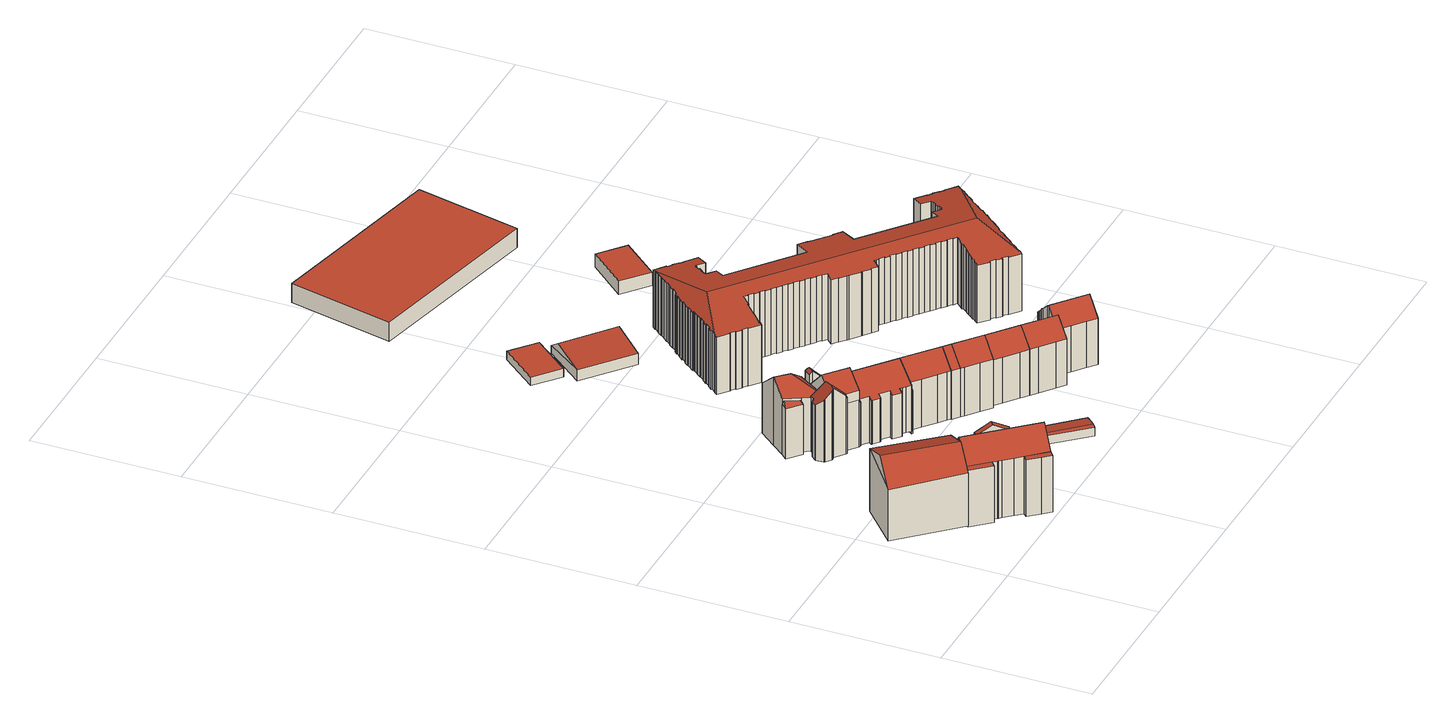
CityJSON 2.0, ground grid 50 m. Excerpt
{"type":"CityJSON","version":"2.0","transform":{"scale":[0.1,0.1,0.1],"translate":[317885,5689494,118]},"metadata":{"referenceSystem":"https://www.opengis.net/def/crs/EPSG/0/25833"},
"CityObjects":{
"building1":{"type":"Building","attributes":{"Dachtyp_tdc":"tdcGableRoof","Gemeindeschluessel":14713000,"Dachneigung":20.04,"QualitaetDacherkennung":36,"Geometrietyp2DReferenz":"3000","function":"31001_9998","roofType":"3100","measuredHeight":26.09},"geometry":[{"type":"MultiSurface","lod":"2","boundaries":[[[0,1,2,3]],[[1,4,5,2]],[[4,6,7,5]],[[6,0,3,7]],[[4,1,8]],[[0,6,9]],[[1,0,9,8]],[[6,4,8,9]],[[3,2,5,7]]],"semantics":{"surfaces":[{"type":"WallSurface"},{"type":"RoofSurface"},{"type":"GroundSurface"}],"values":[0,0,0,0,0,0,1,1,2]}}]},
"building2":{"type":"Building","attributes":{"Gemeindeschluessel":14713000,"Geometrietyp2DReferenz":"3000","function":"31001_9998","roofType":"9999"},"children":["building2-1","building2-2","building2-3","building2-4"]},
"building2-1":{"type":"BuildingPart","attributes":{"Dachtyp_tdc":"tdcGableRoof","Dachneigung":29.21,"QualitaetDacherkennung":76,"Geometrietyp2DReferenz":"3000","roofType":"3100","measuredHeight":24.08},"parents":["building2"],"geometry":[{"type":"MultiSurface","lod":"2","boundaries":[[[10,11,12,13]],[[11,14,15,16,12]],[[17,18,19,20,21]],[[18,22,23,19]],[[22,10,13,23]],[[24,25,26,27,28]],[[29,30,24,28,14]],[[10,30,29,11]],[[22,25,24,30,10]],[[11,29,14]],[[17,27,26,18]],[[14,28,27,17]],[[18,26,25,22]],[[13,12,16,20,19,23]],[[21,15,14,17]],[[21,20,16,15]]],"semantics":{"surfaces":[{"type":"WallSurface"},{"type":"RoofSurface"},{"type":"GroundSurface"},{"type":"ClosureSurface"}],"values":[0,0,0,0,0,1,1,0,0,0,0,0,0,2,0,3]}}]},
"building2-2":{"type":"BuildingPart","attributes":{"Dachtyp_tdc":"tdcPolyFlatRoof","Dachneigung":12.46,"QualitaetDacherkennung":35,"Geometrietyp2DReferenz":"3000","roofType":"2100","measuredHeight":20.71},"parents":["building2"],"geometry":[{"type":"MultiSurface","lod":"2","boundaries":[[[31,32,33,34,35]],[[36,37,38,39,40]],[[37,31,35,38]],[[37,36,32,31]],[[35,34,39,38]],[[40,33,32,36]],[[40,39,34,33]]],"semantics":{"surfaces":[{"type":"WallSurface"},{"type":"RoofSurface"},{"type":"GroundSurface"},{"type":"ClosureSurface"}],"values":[0,0,0,1,2,0,3]}}]},
"building2-3":{"type":"BuildingPart","attributes":{"Dachtyp_tdc":"tdcPolyFlatRoof","Dachneigung":11.98,"QualitaetDacherkennung":36,"Geometrietyp2DReferenz":"3000","roofType":"2100","measuredHeight":20.69},"parents":["building2"],"geometry":[{"type":"MultiSurface","lod":"2","boundaries":[[[41,42,43,44]],[[42,45,46,43]],[[45,47,48,49,46]],[[50,41,44,51,52]],[[50,47,45,42,41]],[[44,43,46,49,51]],[[52,48,47,50]],[[52,51,49,48]]],"semantics":{"surfaces":[{"type":"WallSurface"},{"type":"RoofSurface"},{"type":"GroundSurface"},{"type":"ClosureSurface"}],"values":[0,0,0,0,1,2,0,3]}}]},
"building2-4":{"type":"BuildingPart","attributes":{"Dachtyp_tdc":"tdcGableRoof","Dachneigung":47.07,"QualitaetDacherkennung":73,"Geometrietyp2DReferenz":"3000","roofType":"3100","measuredHeight":27.26},"parents":["building2"],"geometry":[{"type":"MultiSurface","lod":"2","boundaries":[[[53,54,55,56]],[[54,21,20,55]],[[15,57,16]],[[57,58,59,16]],[[58,60,61,59]],[[60,62,63,61]],[[62,64,65,63]],[[64,52,51,65]],[[48,66,67,49]],[[66,68,69,67]],[[68,70,71,69]],[[70,72,73,71]],[[72,40,39,73]],[[33,74,75,34]],[[74,76,77,75]],[[76,78,79,77]],[[78,53,56,79]],[[74,33,40,72,70,68,66,48,52,64]],[[64,62,60,58,57,15,21,54,53,78,76,74]],[[56,55,20,16,59,61,63,65,51,49,67,69,71,73,39,34,75,77,79]],[[15,16,20,21]],[[49,51,52,48]],[[34,39,40,33]]],"semantics":{"surfaces":[{"type":"WallSurface"},{"type":"RoofSurface"},{"type":"GroundSurface"},{"type":"ClosureSurface"}],"values":[0,0,0,0,0,0,0,0,0,0,0,0,0,0,0,0,0,1,1,2,3,3,3]}}]},
"building3":{"type":"Building","attributes":{"Gemeindeschluessel":14713000,"Geometrietyp2DReferenz":"3000","function":"31001_9998","roofType":"9999"},"children":["building3-1","building3-2","building3-3","building3-4","building3-5"]},
"building3-1":{"type":"BuildingPart","attributes":{"Dachtyp_tdc":"tdcGableRoof","Dachneigung":45.46,"QualitaetDacherkennung":42,"Geometrietyp2DReferenz":"3000","roofType":"3100","measuredHeight":21.55},"parents":["building3"],"geometry":[{"type":"MultiSurface","lod":"2","boundaries":[[[80,81,82,83]],[[81,84,85,82]],[[84,86,87,85]],[[86,88,89,87]],[[88,90,91,89]],[[90,92,93,94,91]],[[95,80,83,96,97]],[[98,92,90,88,86,84,81]],[[81,80,95,99,98]],[[83,82,85,87,89,91,94,100,101,96]],[[102,93,92,98]],[[100,94,93,102]],[[99,103,104,102,98]],[[100,102,104,101]],[[95,97,103,99]],[[97,96,101,104,103]]],"semantics":{"surfaces":[{"type":"WallSurface"},{"type":"RoofSurface"},{"type":"GroundSurface"},{"type":"ClosureSurface"}],"values":[0,0,0,0,0,0,0,1,1,2,0,3,0,3,0,3]}}]},
"building3-2":{"type":"BuildingPart","attributes":{"Dachtyp_tdc":"tdcFreeFormRoof","Dachneigung":58.81,"QualitaetDacherkennung":8,"Geometrietyp2DReferenz":"3000","roofType":"5000","measuredHeight":20.13},"parents":["building3"],"geometry":[{"type":"MultiSurface","lod":"2","boundaries":[[[105,106,107,108]],[[106,109,110,107]],[[109,111,112,110]],[[113,111,109]],[[114,113,109,106]],[[114,106,105]],[[113,114,105,111]],[[108,107,110,112]],[[108,112,111,105]]],"semantics":{"surfaces":[{"type":"WallSurface"},{"type":"RoofSurface"},{"type":"GroundSurface"},{"type":"ClosureSurface"}],"values":[0,0,0,0,1,1,1,2,3]}}]},
"building3-3":{"type":"BuildingPart","attributes":{"Dachtyp_tdc":"tdcGableRoof","Dachneigung":45.65,"QualitaetDacherkennung":56,"Geometrietyp2DReferenz":"3000","roofType":"3100","measuredHeight":25},"parents":["building3"],"geometry":[{"type":"MultiSurface","lod":"2","boundaries":[[[93,115,116,94]],[[115,117,118,116]],[[117,119,120,118]],[[121,122,123,124,125,126]],[[93,127,128,124,123,115]],[[104,127,93,102]],[[117,122,121,119]],[[115,123,122,117]],[[120,129,130,101,100,94,116,118]],[[129,120,119,131]],[[101,130,132,104]],[[130,129,131,132]],[[94,100,102,93]],[[100,101,104,102]],[[133,125,124,128]],[[132,133,128,127,104]],[[131,126,125,133,132]],[[131,119,121,126]]],"semantics":{"surfaces":[{"type":"WallSurface"},{"type":"RoofSurface"},{"type":"GroundSurface"},{"type":"ClosureSurface"}],"values":[0,0,0,1,1,0,0,0,2,3,3,3,3,3,0,3,3,3]}}]},
"building3-4":{"type":"BuildingPart","attributes":{"Dachtyp_tdc":"tdcHipAndGableRoof","Dachneigung":40.54,"QualitaetDacherkennung":32,"Geometrietyp2DReferenz":"3000","roofType":"5000","measuredHeight":24.57},"parents":["building3"],"geometry":[{"type":"MultiSurface","lod":"2","boundaries":[[[134,135,136,112,111]],[[135,137,138,136]],[[137,139,140,138]],[[139,141,142,140]],[[141,143,144,142]],[[143,145,146,144]],[[145,147,148,146]],[[147,149,150,148]],[[149,151,152,150]],[[151,97,96,152]],[[153,154,105,108,155]],[[133,128,103,97,151,149,147,156]],[[147,145,143,141,139,137,135,156]],[[135,134,154,153,133,156]],[[112,136,138,140,142,144,146,148,150,152,96,101,130,155,108]],[[101,96,97,103,127,104]],[[128,127,103]],[[130,101,104,132]],[[132,104,127,128,133]],[[155,130,132,133,153]],[[111,105,154,134]],[[111,112,108,105]]],"semantics":{"surfaces":[{"type":"WallSurface"},{"type":"RoofSurface"},{"type":"GroundSurface"},{"type":"ClosureSurface"}],"values":[0,0,0,0,0,0,0,0,0,0,0,1,1,1,2,3,0,3,3,3,0,3]}}]},
"building3-5":{"type":"BuildingPart","attributes":{"Dachtyp_tdc":"tdcFreeFormRoof","Dachneigung":44.02,"QualitaetDacherkennung":27,"Geometrietyp2DReferenz":"3000","roofType":"5000","measuredHeight":24.94},"parents":["building3"],"geometry":[{"type":"MultiSurface","lod":"2","boundaries":[[[157,158,159,160]],[[158,161,162,159]],[[161,163,164,162]],[[163,165,166,164]],[[165,167,168,166]],[[167,169,153,155,168]],[[170,171,126,131,129,131,126]],[[172,173,174,120,119,121]],[[173,175,176,174]],[[175,177,178,176]],[[177,179,180,178]],[[179,181,182,180]],[[181,183,184,182]],[[183,157,160,184]],[[179,177,175,173,172,171]],[[171,170,185,169,167,165,163,161,158,157,183,181,179]],[[160,159,162,164,166,168,155,130,129,120,174,176,178,180,182,184]],[[133,153,169,185,125]],[[133,132,130,155,153]],[[126,125,185,170]],[[130,132,131,129]],[[131,132,133,125,126]],[[172,121,126,171]],[[119,120,129,131]],[[119,131,126,121]]],"semantics":{"surfaces":[{"type":"WallSurface"},{"type":"RoofSurface"},{"type":"GroundSurface"},{"type":"ClosureSurface"}],"values":[0,0,0,0,0,0,0,0,0,0,0,0,0,0,1,1,2,0,3,0,3,3,0,3,3]}}]},
"building4":{"type":"Building","attributes":{"Dachtyp_tdc":"tdcFreeFormRoof","Gemeindeschluessel":14713000,"Dachneigung":10.36,"QualitaetDacherkennung":49,"Geometrietyp2DReferenz":"3000","function":"31001_2463","roofType":"5000","measuredHeight":3.45},"geometry":[{"type":"MultiSurface","lod":"2","boundaries":[[[186,187,188,189]],[[187,190,191,188]],[[190,192,193,191]],[[192,194,195,193]],[[194,196,197,195]],[[196,198,199,197]],[[198,186,189,199]],[[200,192,190,187,201]],[[196,194,200,201,186,198]],[[194,192,200]],[[187,186,201]],[[189,188,191,193,195,197,199]]],"semantics":{"surfaces":[{"type":"WallSurface"},{"type":"RoofSurface"},{"type":"GroundSurface"}],"values":[0,0,0,0,0,0,0,1,1,0,0,2]}}]},
"building5":{"type":"Building","attributes":{"Dachtyp_tdc":"tdcGableRoof","Gemeindeschluessel":14713000,"Dachneigung":35.38,"QualitaetDacherkennung":70,"Geometrietyp2DReferenz":"3000","function":"31001_9998","roofType":"3100","measuredHeight":21.86},"geometry":[{"type":"MultiSurface","lod":"2","boundaries":[[[202,203,204,205]],[[203,206,207,204]],[[206,208,209,207]],[[208,210,211,209]],[[210,212,213,211]],[[212,214,215,213]],[[214,216,217,215]],[[216,218,219,217]],[[218,220,221,219]],[[220,222,223,221]],[[222,224,225,223]],[[224,226,227,225]],[[226,228,229,227]],[[228,230,231,229]],[[230,232,233,231]],[[232,234,235,233]],[[234,236,237,235]],[[236,238,239,237]],[[238,240,241,239]],[[240,242,243,241]],[[242,244,245,243]],[[244,246,247,245]],[[246,248,249,247]],[[248,202,205,249]],[[244,242,240,238,236,234,232,230]],[[230,228,226,224,222,220,218,216,214,212,210,208,206,203,202,248,246,244]],[[205,204,207,209,211,213,215,217,219,221,223,225,227,229,231,233,235,237,239,241,243,245,247,249]]],"semantics":{"surfaces":[{"type":"WallSurface"},{"type":"RoofSurface"},{"type":"GroundSurface"}],"values":[0,0,0,0,0,0,0,0,0,0,0,0,0,0,0,0,0,0,0,0,0,0,0,0,1,1,2]}}]},
"building6":{"type":"Building","attributes":{"Dachtyp_tdc":"tdcGableRoof","Gemeindeschluessel":14713000,"Dachneigung":43.61,"QualitaetDacherkennung":81,"Geometrietyp2DReferenz":"3000","function":"31001_9998","roofType":"3100","measuredHeight":22.7},"geometry":[{"type":"MultiSurface","lod":"2","boundaries":[[[250,251,252,253]],[[251,254,255,252]],[[254,256,257,255]],[[256,258,259,257]],[[258,260,261,259]],[[260,262,263,261]],[[262,264,265,263]],[[264,266,267,265]],[[266,268,269,267]],[[268,270,271,269]],[[270,272,273,271]],[[272,274,275,273]],[[274,250,253,275]],[[270,268,266,264,262,260]],[[260,258,256,254,251,250,274,272,270]],[[253,252,255,257,259,261,263,265,267,269,271,273,275]]],"semantics":{"surfaces":[{"type":"WallSurface"},{"type":"RoofSurface"},{"type":"GroundSurface"}],"values":[0,0,0,0,0,0,0,0,0,0,0,0,0,1,1,2]}}]},
"building7":{"type":"Building","attributes":{"Dachtyp_tdc":"tdcGableRoof","Gemeindeschluessel":14713000,"Dachneigung":42.72,"QualitaetDacherkennung":73,"Geometrietyp2DReferenz":"3000","function":"31001_9998","roofType":"3100","measuredHeight":22.86},"geometry":[{"type":"MultiSurface","lod":"2","boundaries":[[[276,277,278,279]],[[277,280,281,278]],[[280,272,282,281]],[[272,276,279,282]],[[280,277,283]],[[276,272,270]],[[277,276,270,283]],[[272,280,283,270]],[[279,278,281,282]]],"semantics":{"surfaces":[{"type":"WallSurface"},{"type":"RoofSurface"},{"type":"GroundSurface"}],"values":[0,0,0,0,0,0,1,1,2]}}]},
"building8":{"type":"Building","attributes":{"Dachtyp_tdc":"tdcGableRoof","Gemeindeschluessel":14713000,"Dachneigung":43.42,"QualitaetDacherkennung":82,"Geometrietyp2DReferenz":"3000","function":"31001_9998","roofType":"3100","measuredHeight":22.89},"geometry":[{"type":"MultiSurface","lod":"2","boundaries":[[[284,280,281,285]],[[280,283,286,281]],[[283,287,278,286]],[[287,288,289,278]],[[288,290,291,289]],[[290,292,293,291]],[[292,294,295,293]],[[294,296,297,295]],[[296,298,299,297]],[[298,300,301,299]],[[300,284,285,301]],[[296,294,292,290,288,287,283]],[[283,280,284,300,298,296]],[[285,281,286,278,289,291,293,295,297,299,301]]],"semantics":{"surfaces":[{"type":"WallSurface"},{"type":"RoofSurface"},{"type":"GroundSurface"}],"values":[0,0,0,0,0,0,0,0,0,0,0,1,1,2]}}]},
"building9":{"type":"Building","attributes":{"name":"Universitätsklinikum Leipzig","Dachtyp_tdc":"tdcPolyFlatRoof","Gemeindeschluessel":14713000,"Dachneigung":0,"QualitaetDacherkennung":33,"Geometrietyp2DReferenz":"3000","function":"31001_3051","roofType":"1000","measuredHeight":3.06},"geometry":[{"type":"MultiSurface","lod":"2","boundaries":[[[302,303,304,305]],[[303,306,307,304]],[[306,308,309,307]],[[308,302,305,309]],[[308,306,303,302]],[[305,304,307,309]]],"semantics":{"surfaces":[{"type":"WallSurface"},{"type":"RoofSurface"},{"type":"GroundSurface"}],"values":[0,0,0,0,1,2]}}]},
"building10":{"type":"Building","attributes":{"Dachtyp_tdc":"tdcFreeFormRoof","Gemeindeschluessel":14713000,"Dachneigung":44.09,"QualitaetDacherkennung":83,"Geometrietyp2DReferenz":"3000","function":"31001_9998","roofType":"5000","measuredHeight":22.01},"geometry":[{"type":"MultiSurface","lod":"2","boundaries":[[[310,311,312,313]],[[311,314,315,312]],[[314,316,317,315]],[[316,318,319,317]],[[318,320,321,319]],[[320,310,313,321]],[[314,322,323,320,318,316]],[[324,294,323,322]],[[310,294,324,311]],[[320,323,294,310]],[[311,324,322,314]],[[313,312,315,317,319,321]]],"semantics":{"surfaces":[{"type":"WallSurface"},{"type":"RoofSurface"},{"type":"GroundSurface"}],"values":[0,0,0,0,0,0,1,1,0,0,0,2]}}]},
"building11":{"type":"Building","attributes":{"name":"Universitätsklinikum Leipzig","Dachtyp_tdc":"tdcGableRoof","Gemeindeschluessel":14713000,"Dachneigung":10.06,"QualitaetDacherkennung":14,"Geometrietyp2DReferenz":"3000","function":"31001_3051","roofType":"3100","measuredHeight":6.17},"geometry":[{"type":"MultiSurface","lod":"2","boundaries":[[[325,326,327,328]],[[326,329,330,327]],[[329,331,332,330]],[[331,325,328,332]],[[329,326,333]],[[325,331,334]],[[326,325,334,333]],[[331,329,333,334]],[[328,327,330,332]]],"semantics":{"surfaces":[{"type":"WallSurface"},{"type":"RoofSurface"},{"type":"GroundSurface"}],"values":[0,0,0,0,0,0,1,1,2]}}]},
"building12":{"type":"Building","attributes":{"Dachtyp_tdc":"tdcGableRoof","Gemeindeschluessel":14713000,"Dachneigung":43.9,"QualitaetDacherkennung":82,"Geometrietyp2DReferenz":"3000","function":"31001_9998","roofType":"3100","measuredHeight":21.91},"geometry":[{"type":"MultiSurface","lod":"2","boundaries":[[[335,336,337,338]],[[336,339,340,337]],[[339,341,342,340]],[[341,343,344,342]],[[343,345,346,344]],[[345,347,348,346]],[[347,349,315,348]],[[349,322,350,315]],[[322,324,312,350]],[[324,351,352,312]],[[351,335,338,352]],[[322,349,347,345,343,341]],[[341,339,336,335,351,324,322]],[[338,337,340,342,344,346,348,315,350,312,352]]],"semantics":{"surfaces":[{"type":"WallSurface"},{"type":"RoofSurface"},{"type":"GroundSurface"}],"values":[0,0,0,0,0,0,0,0,0,0,0,1,1,2]}}]},
"building13":{"type":"Building","attributes":{"Dachtyp_tdc":"tdcGableRoof","Gemeindeschluessel":14713000,"Dachneigung":43.15,"QualitaetDacherkennung":81,"Geometrietyp2DReferenz":"3000","function":"31001_9998","roofType":"3100","measuredHeight":21.85},"geometry":[{"type":"MultiSurface","lod":"2","boundaries":[[[353,354,355,356]],[[354,357,358,355]],[[357,359,360,358]],[[359,361,362,360]],[[361,363,364,362]],[[363,365,366,364]],[[365,367,368,366]],[[367,369,370,368]],[[369,371,372,370]],[[371,373,374,372]],[[373,375,376,374]],[[375,377,378,376]],[[377,379,380,378]],[[379,381,382,380]],[[381,383,384,382]],[[383,385,386,384]],[[385,353,356,386]],[[381,379,377,375,373,371,369,367,365,363]],[[363,361,359,357,354,353,385,383,381]],[[356,355,358,360,362,364,366,368,370,372,374,376,378,380,382,384,386]]],"semantics":{"surfaces":[{"type":"WallSurface"},{"type":"RoofSurface"},{"type":"GroundSurface"}],"values":[0,0,0,0,0,0,0,0,0,0,0,0,0,0,0,0,0,1,1,2]}}]},
"building14":{"type":"Building","attributes":{"name":"Universitätsklinikum Leipzig","Dachtyp_tdc":"tdcFreeFormRoof","Gemeindeschluessel":14713000,"Dachneigung":10.13,"QualitaetDacherkennung":12,"Geometrietyp2DReferenz":"3000","function":"31001_3051","roofType":"5000","measuredHeight":24.92},"geometry":[{"type":"MultiSurface","lod":"2","boundaries":[[[387,388,389,390]],[[388,391,392,389]],[[391,393,394,392]],[[393,395,396,394]],[[395,397,398,396]],[[397,399,400,398]],[[399,401,402,400]],[[401,403,404,402]],[[403,405,406,404]],[[405,407,408,406]],[[407,409,410,408]],[[409,411,412,410]],[[411,413,414,412]],[[413,415,416,414]],[[415,417,418,416]],[[417,419,420,418]],[[419,421,422,420]],[[421,423,424,422]],[[423,425,426,424]],[[425,427,428,426]],[[427,429,430,428]],[[429,431,432,430]],[[431,433,434,432]],[[433,435,436,434]],[[435,437,438,436]],[[437,439,440,438]],[[439,441,442,440]],[[441,443,444,442]],[[443,445,446,444]],[[445,447,448,446]],[[447,449,450,448]],[[449,451,452,450]],[[451,453,454,452]],[[453,455,456,454]],[[455,457,458,456]],[[457,459,460,458]],[[459,461,462,460]],[[461,463,464,462]],[[463,465,466,464]],[[465,467,468,466]],[[467,469,470,468]],[[469,471,472,470]],[[471,473,474,472]],[[473,475,476,474]],[[475,477,478,476]],[[477,479,480,478]],[[479,481,482,480]],[[481,483,484,482]],[[483,485,486,484]],[[485,487,488,486]],[[487,489,490,488]],[[489,491,492,490]],[[491,493,494,492]],[[493,495,496,494]],[[495,497,498,496]],[[497,499,500,498]],[[499,501,502,500]],[[501,503,504,502]],[[503,505,506,504]],[[505,507,508,506]],[[507,509,510,508]],[[509,511,512,510]],[[511,513,514,512]],[[513,515,516,514]],[[515,517,518,516]],[[517,519,520,518]],[[519,521,522,520]],[[521,523,524,522]],[[523,525,526,524]],[[525,527,528,526]],[[527,529,530,528]],[[529,531,532,530]],[[531,533,534,532]],[[533,535,536,534]],[[535,537,538,536]],[[537,539,540,538]],[[539,541,542,540]],[[541,543,544,542]],[[543,545,546,544]],[[545,547,548,546]],[[547,549,550,548]],[[549,551,552,550]],[[551,553,554,552]],[[553,555,556,554]],[[555,557,558,556]],[[557,559,560,558]],[[559,561,562,560]],[[561,563,564,562]],[[563,565,566,564]],[[565,567,568,566]],[[567,569,570,568]],[[569,571,572,570]],[[571,573,574,572]],[[573,575,576,574]],[[575,577,578,576]],[[577,579,580,578]],[[579,581,582,580]],[[581,583,584,582]],[[583,585,586,584]],[[585,587,588,586]],[[587,589,590,588]],[[589,591,592,590]],[[591,593,594,592]],[[593,595,596,594]],[[595,597,598,596]],[[597,599,600,598]],[[599,601,602,600]],[[601,603,604,602]],[[603,605,606,604]],[[605,607,608,606]],[[607,609,610,608]],[[609,611,612,610]],[[611,613,614,612]],[[613,615,616,614]],[[615,617,618,616]],[[617,619,620,618]],[[619,621,622,620]],[[621,623,624,622]],[[623,625,626,624]],[[625,627,628,626]],[[627,629,630,628]],[[629,631,632,630]],[[631,633,634,632]],[[633,635,636,634]],[[635,637,638,636]],[[637,639,640,638]],[[639,641,642,640]],[[641,643,644,642]],[[643,645,646,644]],[[645,647,648,646]],[[647,649,650,648]],[[649,651,652,650]],[[651,653,654,652]],[[653,655,656,654]],[[655,657,658,656]],[[657,659,660,658]],[[659,661,662,660]],[[661,663,664,662]],[[663,665,666,664]],[[665,667,668,666]],[[667,669,670,668]],[[669,671,672,670]],[[671,673,674,672]],[[673,675,676,674]],[[675,677,678,676]],[[677,679,680,678]],[[679,681,682,680]],[[681,683,684,682]],[[683,685,686,684]],[[685,687,688,686]],[[687,689,690,688]],[[689,691,692,690]],[[691,693,694,692]],[[693,695,696,694]],[[695,697,698,696]],[[697,699,700,698]],[[699,701,702,700]],[[701,703,704,702]],[[703,705,706,704]],[[705,707,708,706]],[[707,709,710,708]],[[709,711,712,710]],[[711,713,714,712]],[[713,715,716,714]],[[715,717,718,716]],[[717,719,720,718]],[[719,721,722,720]],[[721,723,724,722]],[[723,725,726,724]],[[725,727,728,726]],[[727,729,730,728]],[[729,731,732,730]],[[731,733,734,732]],[[733,735,736,734]],[[735,737,738,736]],[[737,739,740,738]],[[739,741,742,740]],[[741,743,744,742]],[[743,745,746,744]],[[745,747,748,746]],[[747,749,750,748]],[[749,751,752,750]],[[751,753,754,752]],[[753,755,756,754]],[[755,757,758,756]],[[757,759,760,758]],[[759,761,762,760]],[[761,763,764,762]],[[763,765,766,764]],[[765,767,768,766]],[[767,769,770,768]],[[769,771,772,770]],[[771,773,774,772]],[[773,775,776,774]],[[775,777,778,776]],[[777,779,780,778]],[[779,781,782,780]],[[781,783,784,782]],[[783,785,786,784]],[[785,787,788,786]],[[787,789,790,788]],[[789,791,792,790]],[[791,793,794,792]],[[793,795,796,794]],[[795,797,798,796]],[[797,799,800,798]],[[799,801,802,800]],[[801,803,804,802]],[[803,805,806,804]],[[805,807,808,806]],[[807,809,810,808]],[[809,811,812,810]],[[811,813,814,812]],[[813,815,816,814]],[[815,817,818,816]],[[817,819,820,818]],[[819,821,822,820]],[[821,823,824,822]],[[823,825,826,824]],[[825,827,828,826]],[[827,829,830,828]],[[829,831,832,830]],[[831,833,834,832]],[[833,835,836,834]],[[835,837,838,836]],[[837,839,840,838]],[[839,841,842,840]],[[841,843,844,842]],[[843,845,846,844]],[[845,847,848,846]],[[847,849,850,848]],[[849,851,852,850]],[[851,853,854,852]],[[853,855,856,854]],[[855,857,858,856]],[[857,859,860,858]],[[859,861,862,860]],[[861,863,864,862]],[[863,865,866,864]],[[865,867,868,866]],[[867,869,870,868]],[[869,871,872,870]],[[871,873,874,872]],[[873,875,876,874]],[[875,877,878,876]],[[877,879,880,878]],[[879,881,882,880]],[[881,883,884,882]],[[883,885,886,884]],[[885,887,888,886]],[[887,889,890,888]],[[889,891,892,890]],[[891,893,894,892]],[[893,895,896,894]],[[895,897,898,896]],[[897,899,900,898]],[[899,901,902,900]],[[901,903,904,902]],[[903,905,906,904]],[[905,907,908,906]],[[907,909,910,908]],[[909,911,912,910]],[[911,913,914,912]],[[913,915,916,914]],[[915,917,918,916]],[[917,919,920,918]],[[919,921,922,920]],[[921,923,924,922]],[[923,925,926,924]],[[925,927,928,926]],[[927,387,390,928]],[[555,553,551,549,547,545,543,541,539,537,535,533,531,529,527,525,523,521,519,517,515,513,511,509,507,505,503,501,499,497,495,493,491,489,487,485,483,481,479,477,475,473,471,929,930,931,557]],[[765,763,761,759,757,755,753,751,749,747,745,743,741,739,737,735,733,731,729,727,725,723,721,719,717,715,713,711,709,707,705,703,701,699,697,695,693,691,689,687,685,683,681,932,933,934,771,769,767]],[[775,935,936]],[[387,927,925,923,921,919,917,915,913,911,909,907,905,903,901,899,897,895,893,891,889,887,885,883,881,879,877,875,873,871,869,867,865,863,861,859,857,855,853,851,849,847,845,843,841,839,837,835,833,831,829,827,825,823,821,819,817,815,813,811,809,807,805,803,801,799,797,795,793,791,789,787,785,783,781,779,777,936,935,773,934,933,930,929,469,467,465,463,461,459,457,455,453,451,449,447,445,443,441,439,437,435,433,431,429,427,425,423,421,419,417,415,413,411,409,407,405,403,401,399,397,395,393,391,388]],[[679,677,675,673,671,669,667,665,663,661,659,657,655,653,651,649,647,645,643,641,639,637,635,633,631,629,627,625,623,621,619,617,615,613,611,609,607,605,603,601,599,597,595,593,591,589,587,585,583,581,579,577,575,573,571,569,567,565,563,561,559,931,930,933,932]],[[559,557,931]],[[681,679,932]],[[777,775,936]],[[471,469,929]],[[773,771,934]],[[775,773,935]],[[390,389,392,394,396,398,400,402,404,406,408,410,412,414,416,418,420,422,424,426,428,430,432,434,436,438,440,442,444,446,448,450,452,454,456,458,460,462,464,466,468,470,472,474,476,478,480,482,484,486,488,490,492,494,496,498,500,502,504,506,508,510,512,514,516,518,520,522,524,526,528,530,532,534,536,538,540,542,544,546,548,550,552,554,556,558,560,562,564,566,568,570,572,574,576,578,580,582,584,586,588,590,592,594,596,598,600,602,604,606,608,610,612,614,616,618,620,622,624,626,628,630,632,634,636,638,640,642,644,646,648,650,652,654,656,658,660,662,664,666,668,670,672,674,676,678,680,682,684,686,688,690,692,694,696,698,700,702,704,706,708,710,712,714,716,718,720,722,724,726,728,730,732,734,736,738,740,742,744,746,748,750,752,754,756,758,760,762,764,766,768,770,772,774,776,778,780,782,784,786,788,790,792,794,796,798,800,802,804,806,808,810,812,814,816,818,820,822,824,826,828,830,832,834,836,838,840,842,844,846,848,850,852,854,856,858,860,862,864,866,868,870,872,874,876,878,880,882,884,886,888,890,892,894,896,898,900,902,904,906,908,910,912,914,916,918,920,922,924,926,928]]],"semantics":{"surfaces":[{"type":"WallSurface"},{"type":"RoofSurface"},{"type":"GroundSurface"}],"values":[0,0,0,0,0,0,0,0,0,0,0,0,0,0,0,0,0,0,0,0,0,0,0,0,0,0,0,0,0,0,0,0,0,0,0,0,0,0,0,0,0,0,0,0,0,0,0,0,0,0,0,0,0,0,0,0,0,0,0,0,0,0,0,0,0,0,0,0,0,0,0,0,0,0,0,0,0,0,0,0,0,0,0,0,0,0,0,0,0,0,0,0,0,0,0,0,0,0,0,0,0,0,0,0,0,0,0,0,0,0,0,0,0,0,0,0,0,0,0,0,0,0,0,0,0,0,0,0,0,0,0,0,0,0,0,0,0,0,0,0,0,0,0,0,0,0,0,0,0,0,0,0,0,0,0,0,0,0,0,0,0,0,0,0,0,0,0,0,0,0,0,0,0,0,0,0,0,0,0,0,0,0,0,0,0,0,0,0,0,0,0,0,0,0,0,0,0,0,0,0,0,0,0,0,0,0,0,0,0,0,0,0,0,0,0,0,0,0,0,0,0,0,0,0,0,0,0,0,0,0,0,0,0,0,0,0,0,0,0,0,0,0,0,0,0,0,0,0,0,0,0,0,0,0,0,0,0,0,0,0,0,0,0,0,0,0,0,0,0,0,0,1,1,1,1,1,0,0,0,0,0,0,2]}}]},
"building15":{"type":"Building","attributes":{"name":"Universitätsklinikum Leipzig","Dachtyp_tdc":"tdcPolyFlatRoof","Gemeindeschluessel":14713000,"Dachneigung":0,"QualitaetDacherkennung":86,"Geometrietyp2DReferenz":"3000","function":"31001_2461","roofType":"1000","measuredHeight":6.82},"geometry":[{"type":"MultiSurface","lod":"2","boundaries":[[[937,938,939,940]],[[938,941,942,939]],[[941,943,944,942]],[[943,937,940,944]],[[943,941,938,937]],[[940,939,942,944]]],"semantics":{"surfaces":[{"type":"WallSurface"},{"type":"RoofSurface"},{"type":"GroundSurface"}],"values":[0,0,0,0,1,2]}}]},
"building16":{"type":"Building","attributes":{"name":"Universitätsklinikum Leipzig","Dachtyp_tdc":"tdcPolyFlatRoof","Gemeindeschluessel":14713000,"Dachneigung":0,"QualitaetDacherkennung":73,"Geometrietyp2DReferenz":"3000","function":"31001_3051","roofType":"1000","measuredHeight":4.76},"geometry":[{"type":"MultiSurface","lod":"2","boundaries":[[[945,946,947,948]],[[946,949,950,947]],[[949,951,952,950]],[[951,945,948,952]],[[951,949,946,945]],[[948,947,950,952]]],"semantics":{"surfaces":[{"type":"WallSurface"},{"type":"RoofSurface"},{"type":"GroundSurface"}],"values":[0,0,0,0,1,2]}}]}
},
"vertices":[
[173,205,218],[0,392,211],[0,392,27],[173,205,27],[131,511,251],[131,511,27],[293,316,254],[293,316,27],[56,443,288],[224,252,288],
[436,187,232],[429,180,232],[429,180,24],[436,187,24],[421,173,232],[421,173,208],[421,173,24],[347,256,232],[357,264,232],[357,264,24],[347,256,24],[347,256,209],[362,269,232],[362,269,24],[398,229,264],[362,269,234],[357,264,234],[347,256,234],[383,215,264],[429,180,233],[436,187,233],
[173,205,227],[186,217,231],[186,217,230],[186,217,24],[173,205,24],[240,156,231],[227,144,227],[227,144,24],[240,156,24],[240,156,230],
[351,6,227],[328,32,227],[328,32,24],[351,6,24],[296,68,227],[296,68,24],[308,81,230],[308,81,229],[308,81,24],[364,17,230],[364,17,24],[364,17,229],
[322,283,209],[346,256,209],[346,256,24],[322,283,24],[421,173,209],[446,145,208],[446,145,24],[450,141,208],[450,141,24],[474,114,208],[474,114,24],[413,60,296],[413,60,24],[286,104,229],[286,104,24],[262,132,229],[262,132,24],[254,141,229],[254,141,24],[252,143,229],[252,143,24],[233,261,296],[233,261,24],[293,316,209],[293,316,24],[318,288,209],[318,288,24],
[488,874,233],[489,867,238],[489,867,22],[488,874,22],[491,857,230],[491,857,22],[489,855,230],[489,855,22],[500,846,216],[500,846,22],[518,831,191],[518,831,22],[509,820,192],[509,820,191],[509,820,22],[483,878,227],[483,878,22],[483,878,193],[474,849,238],[465,856,227],[474,849,22],[465,856,22],[474,849,191],[465,856,197],[465,856,191],
[355,833,201],[345,824,201],[345,824,22],[355,833,22],[300,861,201],[300,861,22],[318,882,201],[318,882,22],[309,871,223],[345,834,213],
[538,795,191],[538,795,22],[449,686,191],[449,686,22],[413,717,191],[413,717,22],[413,717,225],[449,686,225],[488,734,272],[416,795,272],[400,774,252],[378,747,225],[465,856,192],[462,852,197],[378,747,22],[400,774,22],[378,747,191],[400,774,191],[400,774,209],
[318,882,222],[353,925,268],[353,925,22],[403,985,202],[403,985,22],[433,960,198],[433,960,22],[436,960,196],[436,960,22],[466,935,192],[466,935,22],[466,932,194],[466,932,22],[502,902,189],[502,902,22],[500,899,190],[500,899,22],[483,879,193],[483,879,22],[371,811,214],[355,833,216],[371,811,22],[391,886,268],
[331,750,241],[329,776,221],[329,776,22],[331,750,22],[330,778,220],[330,778,22],[344,794,215],[344,794,22],[351,795,219],[351,795,22],[358,795,223],[358,795,22],[371,811,218],[378,747,271],[378,747,272],[413,717,228],[402,704,224],[402,704,22],[399,707,229],[399,707,22],[367,734,268],[367,734,22],[359,732,272],[359,732,22],[352,732,268],[352,732,22],[333,746,246],[333,746,22],[400,774,263],
[527,361,48],[574,406,42],[574,406,17],[527,361,17],[849,109,42],[849,109,17],[845,105,43],[845,105,17],[798,64,48],[798,64,17],[665,215,49],[665,215,17],[629,254,49],[629,254,17],[811,75,51],[538,371,51],
[568,596,188],[561,602,188],[561,602,24],[568,596,24],[554,591,179],[554,591,24],[529,612,179],[529,612,24],[536,622,188],[536,622,24],[508,647,189],[508,647,24],[501,637,180],[501,637,24],[499,639,180],[499,639,24],[479,655,180],[479,655,24],[476,657,180],[476,657,24],[483,667,188],[483,667,24],[456,688,188],[456,688,24],[453,683,183],[453,683,24],[449,686,183],[449,686,24],[502,750,242],[502,750,24],[538,795,187],[538,795,24],[603,742,187],[603,742,24],[614,733,187],[614,733,24],[623,725,187],[623,725,24],[671,685,187],[671,685,24],[676,680,187],[676,680,24],[639,636,242],[639,636,24],[591,576,188],[591,576,24],[578,587,188],[578,587,24],
[678,529,187],[638,563,186],[638,563,15],[678,529,15],[606,589,186],[606,589,15],[594,573,167],[594,573,15],[591,576,167],[591,576,15],[640,637,242],[640,637,15],[676,680,189],[676,680,15],[714,648,189],[714,648,15],[716,650,186],[716,650,15],[787,592,185],[787,592,15],[750,545,242],[750,545,15],[714,500,187],[714,500,15],[705,508,187],[705,508,15],
[787,592,186],[811,572,186],[811,572,13],[787,592,13],[738,480,187],[738,480,13],[714,500,13],[774,525,242],
[748,472,187],[748,472,13],[774,525,13],[811,572,185],[813,570,185],[813,570,13],[859,533,185],[859,533,13],[857,530,188],[857,530,13],[897,498,188],[897,498,13],[861,454,242],[861,454,13],[824,409,187],[824,409,13],[790,438,187],[790,438,13],
[552,1784,52],[447,1658,52],[447,1658,22],[552,1784,22],[363,1729,52],[363,1729,22],[468,1854,52],[468,1854,22],
[897,498,186],[992,421,186],[992,421,22],[897,498,22],[919,332,186],[919,332,22],[894,352,186],[894,352,22],[848,389,186],[848,389,22],[824,409,186],[824,409,22],[955,376,242],[860,453,242],[992,421,187],
[555,1746,49],[714,1615,49],[714,1615,22],[555,1746,22],[602,1480,61],[602,1480,22],[444,1611,61],[444,1611,22],[685,1579,83],[526,1710,83],
[1087,343,187],[1052,300,239],[1052,300,22],[1087,343,22],[1054,299,239],[1054,299,22],[1052,296,242],[1052,296,22],[1017,252,187],[1017,252,22],[989,275,187],[989,275,22],[943,312,187],[943,312,22],[919,332,187],[955,376,22],[1085,345,187],[1085,345,22],
[1088,271,187],[1054,299,187],[1054,299,23],[1088,271,23],[1052,300,187],[1052,300,23],[1087,343,240],[1087,343,23],[1085,345,240],[1085,345,23],[1086,346,242],[1086,346,23],[1105,370,213],[1105,370,23],[1103,372,214],[1103,372,23],[1107,376,208],[1107,376,23],[1110,374,207],[1110,374,23],[1120,388,191],[1120,388,23],[1118,390,191],[1118,390,23],[1120,394,187],[1120,394,23],[1233,300,188],[1233,300,23],[1196,256,242],[1196,256,23],[1159,212,187],[1159,212,23],[1130,236,187],[1130,236,23],
[904,1082,246],[888,1096,246],[888,1096,10],[904,1082,10],[886,1095,246],[886,1095,10],[873,1106,246],[873,1106,10],[874,1107,246],[874,1107,10],[858,1120,246],[858,1120,10],[857,1118,246],[857,1118,10],[843,1130,246],[843,1130,10],[844,1132,246],[844,1132,10],[829,1144,246],[829,1144,10],[827,1143,246],[827,1143,10],[813,1155,246],[813,1155,10],[814,1156,246],[814,1156,10],[799,1169,246],[799,1169,10],[798,1167,246],[798,1167,10],[784,1179,246],[784,1179,10],[785,1180,246],[785,1180,10],[770,1193,246],[770,1193,10],[769,1191,246],[769,1191,10],[757,1201,246],[757,1201,10],[756,1200,245],[756,1200,10],[741,1182,240],[741,1182,10],[736,1176,238],[736,1176,10],[734,1178,238],[734,1178,10],[711,1151,230],[711,1151,10],[708,1147,229],[708,1147,10],[693,1128,223],[693,1128,10],[692,1129,223],[692,1129,10],[681,1117,219],[681,1117,10],[683,1115,219],[683,1115,10],[676,1107,216],[676,1107,10],[642,1136,216],[642,1136,10],[643,1138,217],[643,1138,10],[627,1151,217],[627,1151,10],[626,1149,216],[626,1149,10],[610,1162,216],[610,1162,10],[611,1164,217],[611,1164,10],[596,1177,217],[596,1177,10],[595,1175,216],[595,1175,10],[560,1204,216],[560,1204,10],[568,1213,219],[568,1213,10],[569,1212,219],[569,1212,10],[583,1228,221],[583,1228,10],[581,1230,219],[581,1230,10],[592,1243,220],[592,1243,10],[594,1242,221],[594,1242,10],[607,1258,221],[607,1258,10],[605,1259,219],[605,1259,10],[617,1273,219],[617,1273,10],[618,1272,220],[618,1272,10],[632,1288,220],[632,1288,10],[630,1289,219],[630,1289,10],[642,1303,219],[642,1303,10],[643,1302,220],[643,1302,10],[655,1317,220],[655,1317,10],[653,1318,219],[653,1318,10],[658,1323,219],[658,1323,10],[655,1325,216],[655,1325,10],[661,1334,216],[661,1334,10],[663,1332,217],[663,1332,10],[675,1348,217],[675,1348,10],[674,1349,216],[674,1349,10],[684,1362,216],[684,1362,10],[686,1361,217],[686,1361,10],[698,1375,217],[698,1375,10],[696,1377,216],[696,1377,10],[707,1390,216],[707,1390,10],[708,1388,217],[708,1388,10],[721,1404,217],[721,1404,10],[720,1405,216],[720,1405,10],[726,1413,216],[726,1413,10],[729,1411,218],[729,1411,10],[732,1414,218],[732,1414,10],[733,1413,219],[733,1413,10],[746,1429,220],[746,1429,10],[745,1430,218],[745,1430,10],[756,1444,218],[756,1444,10],[758,1443,219],[758,1443,10],[771,1458,220],[771,1458,10],[769,1460,218],[769,1460,10],[781,1474,218],[781,1474,10],[782,1472,219],[782,1472,10],[794,1487,219],[794,1487,10],[793,1489,218],[793,1489,10],[805,1503,218],[805,1503,10],[806,1502,219],[806,1502,10],[820,1518,218],[820,1518,10],[818,1519,218],[818,1519,10],[827,1530,215],[827,1530,10],[862,1502,215],[862,1502,10],[860,1499,216],[860,1499,10],[875,1487,216],[875,1487,10],[877,1489,215],[877,1489,10],[894,1475,215],[894,1475,10],[892,1472,216],[892,1472,10],[907,1460,216],[907,1460,10],[909,1462,215],[909,1462,10],[945,1433,215],[945,1433,10],[914,1396,224],[914,1396,10],[887,1417,224],[887,1417,10],[882,1411,225],[882,1411,10],[880,1413,225],[880,1413,10],[868,1398,229],[868,1398,10],[870,1396,229],[870,1396,10],[858,1382,232],[858,1382,10],[855,1384,232],[855,1384,10],[843,1369,236],[843,1369,10],[845,1367,236],[845,1367,10],[841,1362,237],[841,1362,10],[868,1340,237],[868,1340,10],[842,1308,244],[842,1308,10],[1064,1127,244],[1064,1127,10],[1108,1180,232],[1108,1180,10],[1135,1158,232],[1135,1158,10],[1134,1156,232],[1134,1156,10],[1146,1146,232],[1146,1146,10],[1199,1102,232],[1199,1102,10],[1201,1104,232],[1201,1104,10],[1228,1082,232],[1228,1082,10],[1185,1028,244],[1185,1028,10],[1404,848,244],[1404,848,10],[1429,878,237],[1429,878,10],[1454,857,237],[1454,857,10],[1459,862,236],[1459,862,10],[1461,860,236],[1461,860,10],[1474,875,232],[1474,875,10],[1471,877,232],[1471,877,10],[1483,891,229],[1483,891,10],[1485,890,229],[1485,890,10],[1498,905,225],[1498,905,10],[1495,907,225],[1495,907,10],[1500,912,224],[1500,912,10],[1475,934,224],[1475,934,10],[1505,971,215],[1505,971,10],[1540,943,215],[1540,943,10],[1538,941,216],[1538,941,10],[1540,939,216],[1540,939,10],[1552,930,216],[1552,930,10],[1554,928,216],[1554,928,10],[1556,931,215],[1556,931,10],[1572,917,215],[1572,917,10],[1570,915,216],[1570,915,10],[1586,903,216],[1586,903,10],[1588,905,215],[1588,905,10],[1623,876,215],[1623,876,10],[1613,865,218],[1613,865,10],[1612,866,218],[1612,866,10],[1599,850,219],[1599,850,10],[1601,849,218],[1601,849,10],[1589,835,218],[1589,835,10],[1588,836,219],[1588,836,10],[1575,820,219],[1575,820,10],[1576,819,218],[1576,819,10],[1565,805,218],[1565,805,10],[1564,807,219],[1564,807,10],[1550,791,219],[1550,791,10],[1551,790,218],[1551,790,10],[1540,775,218],[1540,775,10],[1539,776,219],[1539,776,10],[1526,762,219],[1526,762,10],[1528,760,218],[1528,760,10],[1525,757,218],[1525,757,10],[1527,754,216],[1527,754,10],[1520,745,216],[1520,745,10],[1519,746,217],[1519,746,10],[1507,733,217],[1507,733,10],[1509,731,216],[1509,731,10],[1502,723,216],[1502,723,10],[1498,719,216],[1498,719,10],[1497,720,217],[1497,720,10],[1484,705,217],[1484,705,10],[1485,704,216],[1485,704,10],[1481,699,216],[1481,699,10],[1476,692,216],[1476,692,10],[1474,693,218],[1474,693,10],[1461,677,218],[1461,677,10],[1463,676,216],[1463,676,10],[1455,667,216],[1455,667,10],[1453,669,218],[1453,669,10],[1450,665,218],[1450,665,10],[1448,667,220],[1448,667,10],[1435,652,220],[1435,652,10],[1437,650,218],[1437,650,10],[1425,635,218],[1425,635,10],[1423,637,220],[1423,637,10],[1411,622,220],[1411,622,10],[1412,620,219],[1412,620,10],[1402,607,218],[1402,607,10],[1400,609,220],[1400,609,10],[1386,592,220],[1386,592,10],[1388,590,218],[1388,590,10],[1377,577,218],[1377,577,10],[1375,578,220],[1375,578,10],[1362,562,220],[1362,562,10],[1364,560,218],[1364,560,10],[1355,549,216],[1355,549,10],[1321,578,216],[1321,578,10],[1323,580,217],[1323,580,10],[1308,594,217],[1308,594,10],[1306,591,216],[1306,591,10],[1290,604,217],[1290,604,10],[1292,607,217],[1292,607,10],[1276,620,217],[1276,620,10],[1273,617,216],[1273,617,10],[1240,646,217],[1240,646,10],[1247,654,219],[1247,654,10],[1248,653,219],[1248,653,10],[1258,665,223],[1258,665,10],[1256,667,223],[1256,667,10],[1264,676,226],[1264,676,10],[1271,685,229],[1271,685,10],[1273,688,230],[1273,688,10],[1282,699,233],[1282,699,10],[1285,702,234],[1285,702,10],[1298,717,239],[1298,717,10],[1295,719,239],[1295,719,10],[1299,724,240],[1299,724,10],[1314,741,246],[1314,741,10],[1316,744,246],[1316,744,10],[1304,753,246],[1304,753,10],[1305,754,247],[1305,754,10],[1289,767,247],[1289,767,10],[1288,766,246],[1288,766,10],[1274,778,246],[1274,778,10],[1275,779,247],[1275,779,10],[1260,791,247],[1260,791,10],[1259,790,246],[1259,790,10],[1245,802,246],[1245,802,10],[1246,803,247],[1246,803,10],[1230,816,247],[1230,816,10],[1229,815,246],[1229,815,10],[1215,826,246],[1215,826,10],[1216,827,247],[1216,827,10],[1201,840,247],[1201,840,10],[1199,839,246],[1199,839,10],[1185,850,246],[1185,850,10],[1186,852,247],[1186,852,10],[1171,864,247],[1171,864,10],[1170,863,246],[1170,863,10],[1156,875,246],[1156,875,10],[1157,876,247],[1157,876,10],[1141,889,247],[1141,889,10],[1140,888,246],[1140,888,10],[1126,899,246],[1126,899,10],[1127,900,247],[1127,900,10],[1112,913,247],[1112,913,10],[1110,912,246],[1110,912,10],[1104,917,246],[1104,917,10],[1098,922,246],[1098,922,10],[1080,901,240],[1080,901,10],[1062,916,240],[1062,916,10],[1061,915,239],[1061,915,10],[1038,933,239],[1038,933,10],[1034,937,239],[1034,937,10],[1033,936,239],[1033,936,10],[1001,962,239],[1001,962,10],[1002,963,239],[1002,963,10],[998,966,239],[998,966,10],[975,985,239],[975,985,10],[976,986,239],[976,986,10],[958,1001,239],[958,1001,10],[975,1021,246],[975,1021,10],[962,1033,246],[962,1033,10],[963,1034,246],[963,1034,10],[948,1047,246],[948,1047,10],[946,1045,246],[946,1045,10],[932,1057,246],[932,1057,10],[933,1058,246],[933,1058,10],[918,1072,246],[918,1072,10],[916,1070,246],[916,1070,10],[903,1081,246],[903,1081,10],[573,1217,221],[716,1305,259],[815,1512,219],[1607,860,219],[1421,725,259],[1363,563,220],[1363,561,220],[1360,555,218],
[522,2586,72],[1155,2445,72],[1155,2445,4],[522,2586,4],[1076,2088,72],[1076,2088,4],[442,2230,72],[442,2230,4],
[942,1694,65],[1051,1820,65],[1051,1820,17],[942,1694,17],[1135,1748,65],[1135,1748,17],[1026,1621,65],[1026,1621,17]
]}
